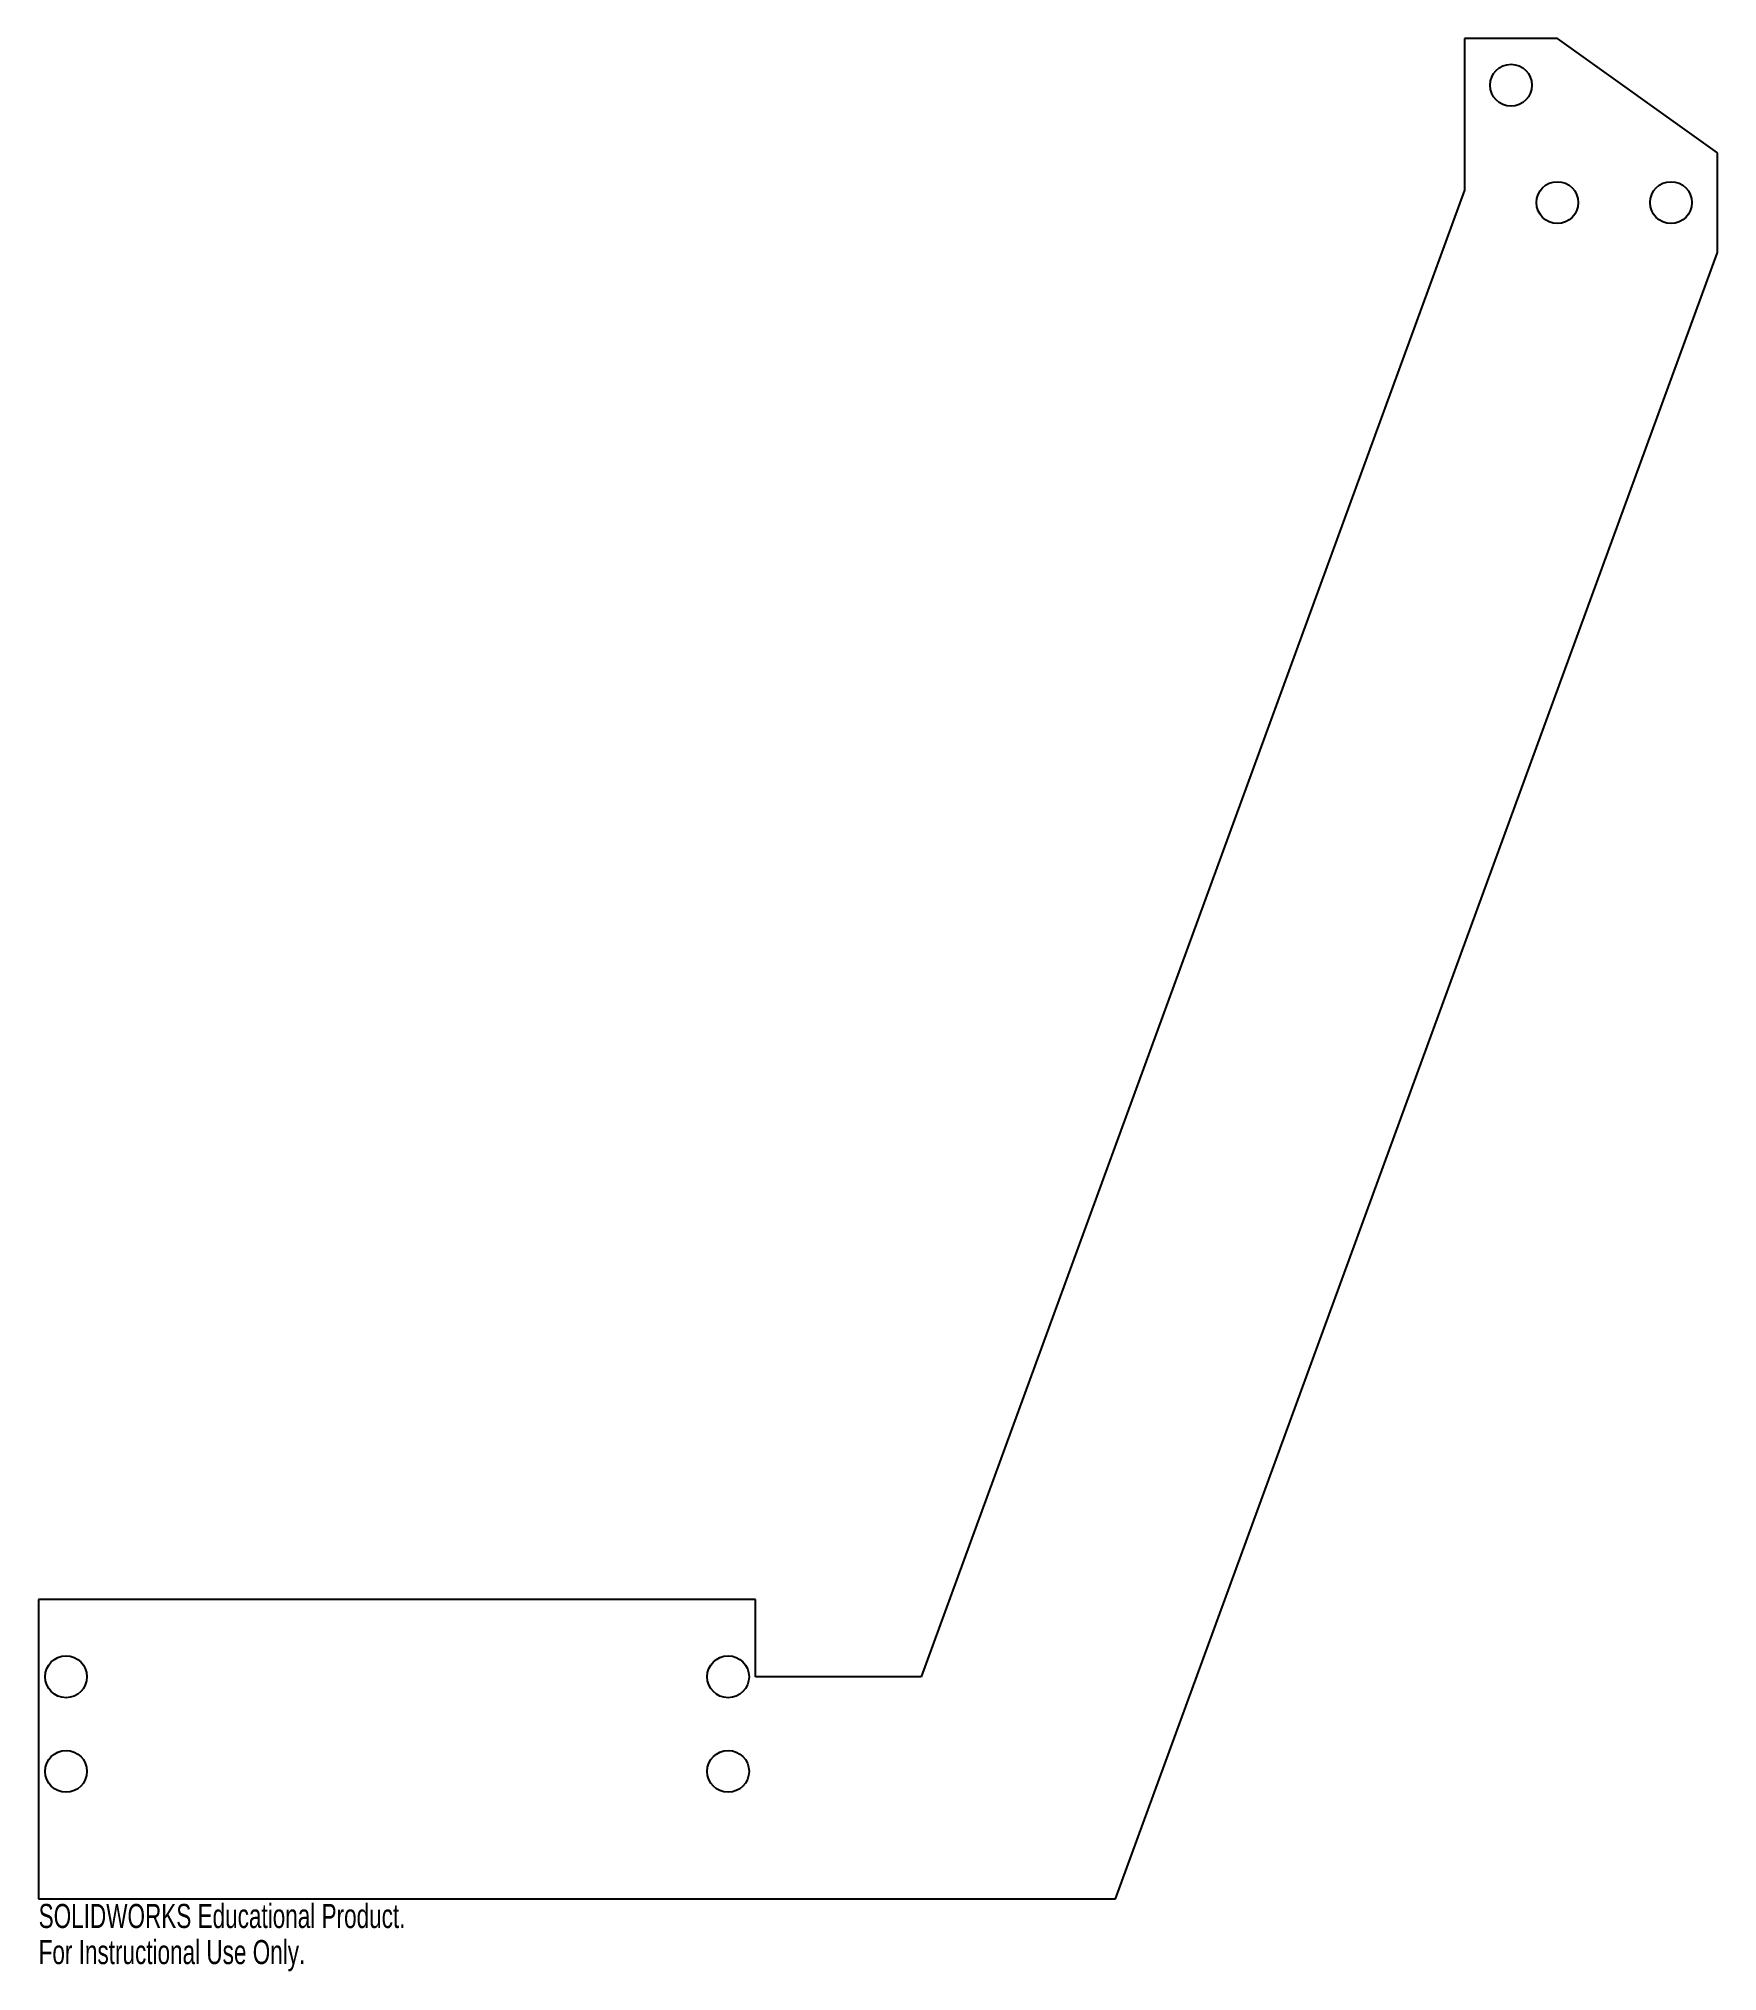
# Model space of a CAD drawing. Header units: millimetres. Extents: x -312 to 25, y -470 to -82.
import ezdxf

# ---------------------------------------------------------------- set-up
doc = ezdxf.new("R2010")
doc.units = ezdxf.units.MM
doc.styles.add('SLDTEXTSTYLE0', font='TXT', dxfattribs={"width": 0.7})

msp = doc.modelspace()

# ---------------------------------------------------------------- linework, layer by layer
at = {"color": 7, "linetype": 'Continuous', "lineweight": 25}
for p, q in [((-6.7, -82.07), (-25.4, -82.07)), ((-25.4, -82.07), (-25.4, -112.5)), ((25.4, -105), (-6.7, -82.07)), ((25.4, -125), (25.4, -105)), ((-25.4, -112.5), (-134.56, -411.09)), ((-95.5, -455.7), (25.4, -125)), ((-167.81, -395.59), (-311.81, -395.59)), ((-311.81, -395.59), (-311.81, -455.7)), ((-167.81, -411.09), (-167.81, -395.59)), ((-134.56, -411.09), (-167.81, -411.09)), ((-311.81, -455.7), (-95.5, -455.7))]:
    msp.add_line(p, q, dxfattribs=at)
for centre in [(-16.05, -91.42), (-6.74, -115), (16.09, -115), (-306.31, -411.09), (-173.31, -411.09), (-306.31, -430.09), (-173.31, -430.09)]:
    msp.add_circle(centre, 4.2, dxfattribs=at)

# ---------------------------------------------------------------- texts
at = {"color": 7, "linetype": 'Continuous', "char_height": 4.8336, "attachment_point": 1, "style": 'SLDTEXTSTYLE0'}
for s, insert in [('SOLIDWORKS Educational Product.', (-311.81, -456.72)), ('For Instructional Use Only.', (-311.81, -463.97))]:
    msp.add_mtext(s, dxfattribs=dict(at, insert=insert))

doc.saveas('drawing.dxf')
